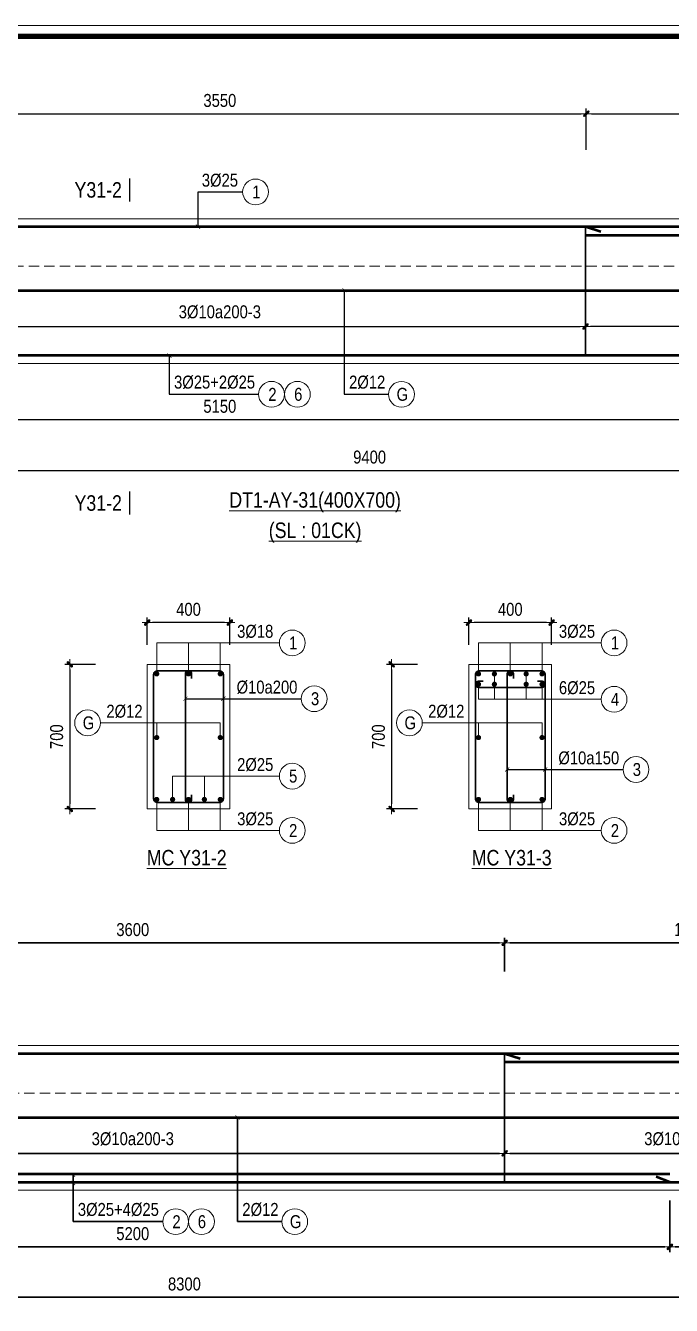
# Model space of a CAD drawing. Header units: millimetres. Extents: x 397144 to 8960116, y 345581 to 674207.
# Drawn here: x 5154693 to 5157820, y 657317 to 663512 of the extents above; entities that cross this region are included whole.
import ezdxf
from ezdxf.enums import TextEntityAlignment as Align
from ezdxf.xclip import XClip

# ---------------------------------------------------------------- set-up
doc = ezdxf.new("R2010")
doc.units = ezdxf.units.MM
doc.header["$XCLIPFRAME"] = 0
doc.header["$PDSIZE"] = -10
doc.linetypes.add('HIDDEN', pattern=[0.375, 0.25, -0.125])
doc.layers.get('0').update_dxf_attribs({"linetype": 'CONTINUOUS'})
doc.layers.get('Defpoints').update_dxf_attribs({"color": 12, "linetype": 'CONTINUOUS'})
for name, color, linetype, lineweight in [('CDAI', 8, 'CONTINUOUS', 30), ('CTHEP', 2, 'CONTINUOUS', 50), ('DBAO', 3, 'CONTINUOUS', 20), ('DGIONG', 4, 'CONTINUOUS', 13), ('KTH', 150, 'CONTINUOUS', 5), ('Net khuat', 8, 'HIDDEN', 13), ('STICK', 1, 'CONTINUOUS', 9), ('TEXT', 7, 'CONTINUOUS', 15)]:
    doc.layers.add(name, color=color, linetype=linetype, lineweight=lineweight)
doc.styles.add('Star-HelCon', font='VHELVCN_0.TTF')
doc.styles.add('TTP-HelCon', font='VHELVCN_0.TTF')
doc.styles.add('VNI-HELVE-CONDENSE', font='VHELVCN_0.TTF')
doc.dimstyles.new('kc-25', dxfattribs={"dimtxt": 62.5, "dimasz": 20, "dimexe": 20, "dimexo": 50, "dimgap": 25, "dimtad": 3, "dimdec": 0, "dimzin": 0, "dimdsep": 46, "dimtxsty": 'VNI-HELVE-CONDENSE', "dimblk": 'DIM', "dimcen": 2.5, "dimclrd": 256, "dimclre": 154, "dimclrt": 7, "dimaunit": 1, "dimadec": 0, "dimazin": 0, "dimtfac": 1, "dimtdec": 0, "dimtix": 1, "dimtmove": 0, "dimatfit": 3, "dimldrblk": 'DOT', "dimfxl": 1, "dimtolj": 1, "dimtzin": 0, "dimarcsym": 0})
doc.dimstyles.new('TTP-25', dxfattribs={"dimscale": 25, "dimtxt": 2.5, "dimasz": 1, "dimexe": 1, "dimexo": 1, "dimgap": 0.09, "dimtad": 0, "dimdec": 4, "dimrnd": 5, "dimzin": 9, "dimdsep": 46, "dimtxsty": 'TTP-HelCon', "dimblk": 'Stick1', "dimcen": 0.09, "dimdle": 1.5, "dimclrd": 256, "dimclre": 256, "dimclrt": 7, "dimadec": 0, "dimazin": 0, "dimtfac": 1, "dimtdec": 4, "dimtmove": 0, "dimatfit": 3, "dimldrblk": '_ArchTick1', "dimfxl": 1, "dimtvp": 1, "dimtolj": 1, "dimtzin": 0, "dimarcsym": 0})

# ---------------------------------------------------------------- blocks, each defined once
blk = doc.blocks.new('Stick1')
at = {"layer": 'STICK'}
h = blk.add_hatch(color=256, dxfattribs=at)
edge = h.paths.add_edge_path()
edge.add_line((0.3, 0.5), (-0.5, -0.3))
edge.add_arc((-0.4, -0.4), 0.141, 135, 315)
edge.add_line((-0.3, -0.5), (0.5, 0.3))
edge.add_arc((0.4, 0.4), 0.141, 315, 495)
blk.add_line((1, 0), (-1, 0), dxfattribs=at)
blk.add_lwpolyline([(0.3, 0.5), (-0.5, -0.3, 1), (-0.3, -0.5), (0.5, 0.3, 1), (0.3, 0.5, 1)], format="xyb", dxfattribs=at)
blk = doc.blocks.new('*D910')
at = {"layer": 'Defpoints', "color": 0, "transparency": 16777216}
for p in [(5157403.6, 662195.9), (5159358.6, 662113.4), (5157403.6, 662055.9)]:
    blk.add_point(p, dxfattribs=at)
at = {"layer": 'KTH', "lineweight": -2, "transparency": 16777216}
for p, q in [((5157403.6, 662170.9), (5157403.6, 662030.9)), ((5159333.6, 662055.9), (5157428.6, 662055.9)), ((5159358.6, 662088.4), (5159358.6, 662030.9))]:
    blk.add_line(p, q, dxfattribs=at)
at = {"layer": 'KTH', "lineweight": -2, "transparency": 16777216, "xscale": 25, "yscale": 25, "zscale": 25, "rotation": 180}
blk.add_blockref('Stick1', (5157403.6, 662055.9), dxfattribs=at)
at = {"layer": 'KTH', "lineweight": -2, "transparency": 16777216, "xscale": 25, "yscale": 25, "zscale": 25}
blk.add_blockref('Stick1', (5159358.6, 662055.9), dxfattribs=at)
at = {"layer": 'KTH', "color": 7, "transparency": 16777216, "insert": (5158381.1, 662125.8), "char_height": 62.5, "attachment_point": 5, "style": 'TTP-HelCon'}
blk.add_mtext('\\A1;3Þ10a150-3', dxfattribs=at)
blk = doc.blocks.new('_ArchTick1')
at = {"color": 0, "const_width": 3.81}
blk.add_lwpolyline([(-12.7, -12.7), (12.7, 12.7)], dxfattribs=at)
blk = doc.blocks.new('*D913')
at = {"layer": 'Defpoints', "color": 0, "transparency": 16777216}
for p in [(5159408.6, 663085.7), (5157407.6, 662896.7), (5159408.6, 662896.7)]:
    blk.add_point(p, dxfattribs=at)
at = {"layer": 'KTH', "lineweight": -2, "transparency": 16777216}
for p, q in [((5157407.6, 662921.7), (5157407.6, 663110.7)), ((5159408.6, 662921.7), (5159408.6, 663110.7)), ((5157432.6, 663085.7), (5159383.6, 663085.7))]:
    blk.add_line(p, q, dxfattribs=at)
at = {"layer": 'KTH', "lineweight": -2, "transparency": 16777216, "xscale": 25, "yscale": 25, "zscale": 25, "rotation": 180}
blk.add_blockref('Stick1', (5157407.6, 663085.7), dxfattribs=at)
at = {"layer": 'KTH', "lineweight": -2, "transparency": 16777216, "xscale": 25, "yscale": 25, "zscale": 25}
blk.add_blockref('Stick1', (5159408.6, 663085.7), dxfattribs=at)
at = {"layer": 'KTH', "color": 7, "transparency": 16777216, "insert": (5158408.1, 663149.6), "char_height": 62.5, "attachment_point": 5, "style": 'TTP-HelCon'}
blk.add_mtext('\\A1;2000', dxfattribs=at)
blk = doc.blocks.new('*D915')
at = {"layer": 'Defpoints', "color": 0, "transparency": 16777216}
for p in [(5153863.6, 662195.9), (5157403.6, 662195.9), (5157403.6, 662055.8)]:
    blk.add_point(p, dxfattribs=at)
at = {"layer": 'KTH', "lineweight": -2, "transparency": 16777216}
for p, q in [((5153863.6, 662170.9), (5153863.6, 662030.8)), ((5157403.6, 662170.9), (5157403.6, 662030.8)), ((5153888.6, 662055.8), (5157378.6, 662055.8))]:
    blk.add_line(p, q, dxfattribs=at)
at = {"layer": 'KTH', "lineweight": -2, "transparency": 16777216, "xscale": 25, "yscale": 25, "zscale": 25, "rotation": 180}
blk.add_blockref('Stick1', (5153863.6, 662055.8), dxfattribs=at)
at = {"layer": 'KTH', "lineweight": -2, "transparency": 16777216, "xscale": 25, "yscale": 25, "zscale": 25}
blk.add_blockref('Stick1', (5157403.6, 662055.8), dxfattribs=at)
at = {"layer": 'KTH', "color": 7, "transparency": 16777216, "insert": (5155633.6, 662125.8), "char_height": 62.5, "attachment_point": 5, "style": 'TTP-HelCon'}
blk.add_mtext('\\A1;3Þ10a200-3', dxfattribs=at)
blk = doc.blocks.new('*D916')
at = {"layer": 'Defpoints', "color": 0, "transparency": 16777216}
for p in [(5157407.6, 663085.8), (5153859.6, 662896.8), (5157407.6, 662885.8)]:
    blk.add_point(p, dxfattribs=at)
at = {"layer": 'KTH', "lineweight": -2, "transparency": 16777216}
for p, q in [((5153859.6, 662921.8), (5153859.6, 663110.8)), ((5157407.6, 662910.8), (5157407.6, 663110.8)), ((5153884.6, 663085.8), (5157382.6, 663085.8))]:
    blk.add_line(p, q, dxfattribs=at)
at = {"layer": 'KTH', "lineweight": -2, "transparency": 16777216, "xscale": 25, "yscale": 25, "zscale": 25, "rotation": 180}
blk.add_blockref('Stick1', (5153859.6, 663085.8), dxfattribs=at)
at = {"layer": 'KTH', "lineweight": -2, "transparency": 16777216, "xscale": 25, "yscale": 25, "zscale": 25}
blk.add_blockref('Stick1', (5157407.6, 663085.8), dxfattribs=at)
at = {"layer": 'KTH', "color": 7, "transparency": 16777216, "insert": (5155633.6, 663149.6), "char_height": 62.5, "attachment_point": 5, "style": 'TTP-HelCon'}
blk.add_mtext('\\A1;3550', dxfattribs=at)
blk = doc.blocks.new('DIM')
h = blk.add_hatch(color=1)
h.paths.add_polyline_path([(0.49, 0.29, 1), (0.29, 0.49), (-0.19, 0), (0.19, 0)])
h.paths.add_polyline_path([(0.19, 0), (-0.19, 0), (-0.49, -0.29, 1), (-0.29, -0.49)])
at = {"color": 9}
for p, q in [((-0.19, 0), (-1.5, 0)), ((0.19, 0), (1.5, 0))]:
    blk.add_line(p, q, dxfattribs=at)
at = {"color": 1}
for p, q in [((-0.49, -0.29), (0.29, 0.49)), ((-0.29, -0.49), (0.49, 0.29)), ((-0.19, 0), (0.19, 0))]:
    blk.add_line(p, q, dxfattribs=at)
blk.add_arc((-0.39, -0.39), 0.138, 135, 315, dxfattribs=at)
blk = doc.blocks.new('*D929')
at = {"layer": 'Defpoints', "color": 0, "transparency": 16777216}
for p in [(5161058.6, 661557.4), (5151658.6, 661456.3), (5161058.6, 661359.4)]:
    blk.add_point(p, dxfattribs=at)
at = {"layer": 'KTH', "lineweight": -2, "transparency": 16777216}
for p, q in [((5161058.6, 661532.4), (5161058.6, 661334.4)), ((5151658.6, 661431.3), (5151658.6, 661334.4)), ((5151683.6, 661359.4), (5161033.6, 661359.4))]:
    blk.add_line(p, q, dxfattribs=at)
at = {"layer": 'KTH', "lineweight": -2, "transparency": 16777216, "xscale": 25, "yscale": 25, "zscale": 25, "rotation": 180}
blk.add_blockref('Stick1', (5151658.6, 661359.4), dxfattribs=at)
at = {"layer": 'KTH', "lineweight": -2, "transparency": 16777216, "xscale": 25, "yscale": 25, "zscale": 25}
blk.add_blockref('Stick1', (5161058.6, 661359.4), dxfattribs=at)
at = {"layer": 'KTH', "color": 7, "transparency": 16777216, "insert": (5156358.6, 661423.3), "char_height": 62.5, "attachment_point": 5, "style": 'TTP-HelCon'}
blk.add_mtext('\\A1;9400', dxfattribs=at)
blk = doc.blocks.new('*D920')
at = {"layer": 'Defpoints', "color": 0, "transparency": 16777216}
for p in [(5153058.6, 661665.3), (5158208.6, 661640.3), (5158208.6, 661605.3)]:
    blk.add_point(p, dxfattribs=at)
at = {"layer": 'KTH', "lineweight": -2, "transparency": 16777216}
for p, q in [((5153058.6, 661640.3), (5153058.6, 661580.3)), ((5153083.6, 661605.3), (5158183.6, 661605.3)), ((5158208.6, 661615.3), (5158208.6, 661580.3))]:
    blk.add_line(p, q, dxfattribs=at)
at = {"layer": 'KTH', "lineweight": -2, "transparency": 16777216, "xscale": 25, "yscale": 25, "zscale": 25, "rotation": 180}
blk.add_blockref('Stick1', (5153058.6, 661605.3), dxfattribs=at)
at = {"layer": 'KTH', "lineweight": -2, "transparency": 16777216, "xscale": 25, "yscale": 25, "zscale": 25}
blk.add_blockref('Stick1', (5158208.6, 661605.3), dxfattribs=at)
at = {"layer": 'KTH', "color": 7, "transparency": 16777216, "insert": (5155633.6, 661669.2), "char_height": 62.5, "attachment_point": 5, "style": 'TTP-HelCon'}
blk.add_mtext('\\A1;5150', dxfattribs=at)
blk = doc.blocks.new('MC')
at = {"layer": 'CTHEP', "const_width": 10}
blk.add_lwpolyline([(0, 150), (0, 0)], dxfattribs=at)
at = {"layer": 'TEXT', "style": 'TTP-HelCon'}
blk.add_attdef('A', text='', height=100, dxfattribs=at).set_placement((-50, 25.5), align=Align.RIGHT)
blk = doc.blocks.new('*D923')
at = {"layer": 'Defpoints', "color": 0, "ltscale": 500, "transparency": 16777216}
for p in [(5155281.9, 660622.6), (5155281.9, 660489.4), (5155681.9, 660489.4)]:
    blk.add_point(p, dxfattribs=at)
at = {"layer": 'KTH', "lineweight": -2, "ltscale": 500, "transparency": 16777216}
for p, q in [((5155281.9, 660514.4), (5155281.9, 660647.6)), ((5155681.9, 660514.4), (5155681.9, 660647.6)), ((5155656.9, 660622.6), (5155306.9, 660622.6))]:
    blk.add_line(p, q, dxfattribs=at)
at = {"layer": 'KTH', "lineweight": -2, "ltscale": 500, "transparency": 16777216, "xscale": 25, "yscale": 25, "zscale": 25, "rotation": 180}
blk.add_blockref('Stick1', (5155281.9, 660622.6), dxfattribs=at)
at = {"layer": 'KTH', "lineweight": -2, "ltscale": 500, "transparency": 16777216, "xscale": 25, "yscale": 25, "zscale": 25}
blk.add_blockref('Stick1', (5155681.9, 660622.6), dxfattribs=at)
at = {"layer": 'KTH', "color": 7, "ltscale": 500, "transparency": 16777216, "insert": (5155481.9, 660686.4), "char_height": 62.5, "attachment_point": 5, "style": 'TTP-HelCon'}
blk.add_mtext('\\A1;400', dxfattribs=at)
blk = doc.blocks.new('*D924')
at = {"layer": 'Defpoints', "color": 0, "ltscale": 500, "transparency": 16777216}
for p in [(5155057.5, 660420.4), (5154907.6, 659720.4), (5155057.5, 659720.4)]:
    blk.add_point(p, dxfattribs=at)
at = {"layer": 'KTH', "lineweight": -2, "ltscale": 500, "transparency": 16777216}
for p, q in [((5155032.5, 660420.4), (5154882.6, 660420.4)), ((5154907.6, 660395.4), (5154907.6, 659745.4)), ((5155032.5, 659720.4), (5154882.6, 659720.4))]:
    blk.add_line(p, q, dxfattribs=at)
at = {"layer": 'KTH', "lineweight": -2, "ltscale": 500, "transparency": 16777216, "xscale": 25, "yscale": 25, "zscale": 25}
for p, rotation in [((5154907.6, 660420.4), 90), ((5154907.6, 659720.4), 270)]:
    blk.add_blockref('Stick1', p, dxfattribs=dict(at, rotation=rotation))
at = {"layer": 'KTH', "color": 7, "ltscale": 500, "transparency": 16777216, "insert": (5154843.8, 660070.4), "char_height": 62.5, "attachment_point": 5, "rotation": 90, "style": 'TTP-HelCon'}
blk.add_mtext('\\A1;700', dxfattribs=at)
blk = doc.blocks.new('*D927')
at = {"layer": 'Defpoints', "color": 0, "ltscale": 500, "transparency": 16777216}
for p in [(5156839.6, 660622.6), (5156839.6, 660489.4), (5157239.6, 660489.4)]:
    blk.add_point(p, dxfattribs=at)
at = {"layer": 'KTH', "lineweight": -2, "ltscale": 500, "transparency": 16777216}
for p, q in [((5156839.6, 660514.4), (5156839.6, 660647.6)), ((5157239.6, 660514.4), (5157239.6, 660647.6)), ((5157214.6, 660622.6), (5156864.6, 660622.6))]:
    blk.add_line(p, q, dxfattribs=at)
at = {"layer": 'KTH', "lineweight": -2, "ltscale": 500, "transparency": 16777216, "xscale": 25, "yscale": 25, "zscale": 25, "rotation": 180}
blk.add_blockref('Stick1', (5156839.6, 660622.6), dxfattribs=at)
at = {"layer": 'KTH', "lineweight": -2, "ltscale": 500, "transparency": 16777216, "xscale": 25, "yscale": 25, "zscale": 25}
blk.add_blockref('Stick1', (5157239.6, 660622.6), dxfattribs=at)
at = {"layer": 'KTH', "color": 7, "ltscale": 500, "transparency": 16777216, "insert": (5157039.6, 660686.4), "char_height": 62.5, "attachment_point": 5, "style": 'TTP-HelCon'}
blk.add_mtext('\\A1;400', dxfattribs=at)
blk = doc.blocks.new('*D928')
at = {"layer": 'Defpoints', "color": 0, "ltscale": 500, "transparency": 16777216}
for p in [(5156615.1, 660420.4), (5156465.3, 659720.4), (5156615.1, 659720.4)]:
    blk.add_point(p, dxfattribs=at)
at = {"layer": 'KTH', "lineweight": -2, "ltscale": 500, "transparency": 16777216}
for p, q in [((5156590.1, 660420.4), (5156440.3, 660420.4)), ((5156465.3, 660395.4), (5156465.3, 659745.4)), ((5156590.1, 659720.4), (5156440.3, 659720.4))]:
    blk.add_line(p, q, dxfattribs=at)
at = {"layer": 'KTH', "lineweight": -2, "ltscale": 500, "transparency": 16777216, "xscale": 25, "yscale": 25, "zscale": 25}
for p, rotation in [((5156465.3, 660420.4), 90), ((5156465.3, 659720.4), 270)]:
    blk.add_blockref('Stick1', p, dxfattribs=dict(at, rotation=rotation))
at = {"layer": 'KTH', "color": 7, "ltscale": 500, "transparency": 16777216, "insert": (5156401.5, 660070.4), "char_height": 62.5, "attachment_point": 5, "rotation": 90, "style": 'TTP-HelCon'}
blk.add_mtext('\\A1;700', dxfattribs=at)
blk = doc.blocks.new('AY-27')
at = {"layer": 'CTHEP'}
blk.add_line((5149346.05357, 599212.55338), (5187748.96372, 599212.50526), dxfattribs=at)
for points in [[(5187932.32851, 598893.30575), (5187932.32851, 599521.49296), (5149192.32851, 599521.5577), (5149192.32851, 598895.29521)], [(5149250.56747, 599275.95862), (5149250.56747, 598899.56854), (5149250.56747, 598899.56854), (5149761.19634, 598899.54548), (5157612.32851, 598899.5172), (5158186.37402, 598899.51531), (5187870.49566, 598899.49317), (5187870.49566, 599422.36868)]]:
    blk.add_lwpolyline(points, dxfattribs=at)
at = {"layer": 'DBAO'}
blk.add_lwpolyline([(5187962.32851, 598540.45098), (5187962.32851, 599560.44727), (5157760.23476, 599560.49211)], dxfattribs=at)
at = {"layer": 'Net khuat', "ltscale": 200}
blk.add_lwpolyline([(5149162.32851, 599330.5685), (5187962.32851, 599330.5685)], dxfattribs=at)
blk = doc.blocks.new('*D8375')
at = {"layer": 'Defpoints', "color": 0, "transparency": 16777216}
for p in [(5171790.4, 589494.9), (5180090.4, 589449.5), (5171790.4, 589296.9)]:
    blk.add_point(p, dxfattribs=at)
at = {"layer": 'KTH', "lineweight": -2, "transparency": 16777216}
for p, q in [((5171790.4, 589469.9), (5171790.4, 589271.9)), ((5180090.4, 589424.5), (5180090.4, 589271.9)), ((5180065.4, 589296.9), (5171815.4, 589296.9))]:
    blk.add_line(p, q, dxfattribs=at)
at = {"layer": 'KTH', "lineweight": -2, "transparency": 16777216, "xscale": 25, "yscale": 25, "zscale": 25, "rotation": 180}
blk.add_blockref('Stick1', (5171790.4, 589296.9), dxfattribs=at)
at = {"layer": 'KTH', "lineweight": -2, "transparency": 16777216, "xscale": 25, "yscale": 25, "zscale": 25}
blk.add_blockref('Stick1', (5180090.4, 589296.9), dxfattribs=at)
at = {"layer": 'KTH', "color": 7, "transparency": 16777216, "insert": (5175940.4, 589360.7), "char_height": 62.5, "attachment_point": 5, "style": 'TTP-HelCon'}
blk.add_mtext('\\A1;8300', dxfattribs=at)
blk = doc.blocks.new('*D8388')
at = {"layer": 'Defpoints', "color": 0, "transparency": 16777216}
for p in [(5177490.4, 590133.3), (5179240.4, 590050.8), (5177490.4, 589993.3)]:
    blk.add_point(p, dxfattribs=at)
at = {"layer": 'KTH', "lineweight": -2, "transparency": 16777216}
for p, q in [((5177490.4, 590108.3), (5177490.4, 589968.3)), ((5179240.4, 590025.8), (5179240.4, 589968.3)), ((5179215.4, 589993.3), (5177515.4, 589993.3))]:
    blk.add_line(p, q, dxfattribs=at)
at = {"layer": 'KTH', "lineweight": -2, "transparency": 16777216, "xscale": 25, "yscale": 25, "zscale": 25, "rotation": 180}
blk.add_blockref('Stick1', (5177490.4, 589993.3), dxfattribs=at)
at = {"layer": 'KTH', "lineweight": -2, "transparency": 16777216, "xscale": 25, "yscale": 25, "zscale": 25}
blk.add_blockref('Stick1', (5179240.4, 589993.3), dxfattribs=at)
at = {"layer": 'KTH', "color": 7, "transparency": 16777216, "insert": (5178365.4, 590063.2), "char_height": 62.5, "attachment_point": 5, "style": 'TTP-HelCon'}
blk.add_mtext('\\A1;3Þ10a150-3', dxfattribs=at)
blk = doc.blocks.new('*D8393')
at = {"layer": 'Defpoints', "color": 0, "transparency": 16777216}
for p in [(5178290.4, 589789.5), (5179290.4, 589769.1), (5178290.4, 589540.6)]:
    blk.add_point(p, dxfattribs=at)
at = {"layer": 'KTH', "lineweight": -2, "transparency": 16777216}
for p, q in [((5178290.4, 589764.5), (5178290.4, 589515.6)), ((5179290.4, 589744.1), (5179290.4, 589515.6)), ((5179265.4, 589540.6), (5178315.4, 589540.6))]:
    blk.add_line(p, q, dxfattribs=at)
at = {"layer": 'KTH', "lineweight": -2, "transparency": 16777216, "xscale": 25, "yscale": 25, "zscale": 25, "rotation": 180}
blk.add_blockref('Stick1', (5178290.4, 589540.6), dxfattribs=at)
at = {"layer": 'KTH', "lineweight": -2, "transparency": 16777216, "xscale": 25, "yscale": 25, "zscale": 25}
blk.add_blockref('Stick1', (5179290.4, 589540.6), dxfattribs=at)
at = {"layer": 'KTH', "color": 7, "transparency": 16777216, "insert": (5178790.4, 589604.4), "char_height": 62.5, "attachment_point": 5, "style": 'TTP-HelCon'}
blk.add_mtext('\\A1;1000', dxfattribs=at)
blk = doc.blocks.new('*D8394')
at = {"layer": 'Defpoints', "color": 0, "transparency": 16777216}
for p in [(5177490.4, 591012.3), (5177490.4, 590848.3), (5179290.4, 590859.2)]:
    blk.add_point(p, dxfattribs=at)
at = {"layer": 'KTH', "lineweight": -2, "transparency": 16777216}
for p, q in [((5177490.4, 590873.3), (5177490.4, 591037.3)), ((5179265.4, 591012.3), (5177515.4, 591012.3)), ((5179290.4, 590884.2), (5179290.4, 591037.3))]:
    blk.add_line(p, q, dxfattribs=at)
at = {"layer": 'KTH', "lineweight": -2, "transparency": 16777216, "xscale": 25, "yscale": 25, "zscale": 25, "rotation": 180}
blk.add_blockref('Stick1', (5177490.4, 591012.3), dxfattribs=at)
at = {"layer": 'KTH', "lineweight": -2, "transparency": 16777216, "xscale": 25, "yscale": 25, "zscale": 25}
blk.add_blockref('Stick1', (5179290.4, 591012.3), dxfattribs=at)
at = {"layer": 'KTH', "color": 7, "transparency": 16777216, "insert": (5178390.4, 591076.1), "char_height": 62.5, "attachment_point": 5, "style": 'TTP-HelCon'}
blk.add_mtext('\\A1;1800', dxfattribs=at)
blk = doc.blocks.new('*D8395')
at = {"layer": 'Defpoints', "color": 0, "transparency": 16777216}
for p in [(5177490.4, 591012.3), (5173890.4, 590823.3), (5177490.4, 590848.3)]:
    blk.add_point(p, dxfattribs=at)
at = {"layer": 'KTH', "lineweight": -2, "transparency": 16777216}
for p, q in [((5173890.4, 590848.3), (5173890.4, 591037.3)), ((5173915.4, 591012.3), (5177465.4, 591012.3)), ((5177490.4, 590873.3), (5177490.4, 591037.3))]:
    blk.add_line(p, q, dxfattribs=at)
at = {"layer": 'KTH', "lineweight": -2, "transparency": 16777216, "xscale": 25, "yscale": 25, "zscale": 25, "rotation": 180}
blk.add_blockref('Stick1', (5173890.4, 591012.3), dxfattribs=at)
at = {"layer": 'KTH', "lineweight": -2, "transparency": 16777216, "xscale": 25, "yscale": 25, "zscale": 25}
blk.add_blockref('Stick1', (5177490.4, 591012.3), dxfattribs=at)
at = {"layer": 'KTH', "color": 7, "transparency": 16777216, "insert": (5175690.4, 591076.1), "char_height": 62.5, "attachment_point": 5, "style": 'TTP-HelCon'}
blk.add_mtext('\\A1;3600', dxfattribs=at)
blk = doc.blocks.new('*D8396')
at = {"layer": 'Defpoints', "color": 0, "transparency": 16777216}
for p in [(5173890.4, 590133.3), (5177490.4, 590133.2), (5177490.4, 589993.2)]:
    blk.add_point(p, dxfattribs=at)
at = {"layer": 'KTH', "lineweight": -2, "transparency": 16777216}
for p, q in [((5173890.4, 590108.3), (5173890.4, 589968.2)), ((5177490.4, 590108.2), (5177490.4, 589968.2)), ((5173915.4, 589993.2), (5177465.4, 589993.2))]:
    blk.add_line(p, q, dxfattribs=at)
at = {"layer": 'KTH', "lineweight": -2, "transparency": 16777216, "xscale": 25, "yscale": 25, "zscale": 25, "rotation": 180}
blk.add_blockref('Stick1', (5173890.4, 589993.2), dxfattribs=at)
at = {"layer": 'KTH', "lineweight": -2, "transparency": 16777216, "xscale": 25, "yscale": 25, "zscale": 25}
blk.add_blockref('Stick1', (5177490.4, 589993.2), dxfattribs=at)
at = {"layer": 'KTH', "color": 7, "transparency": 16777216, "insert": (5175690.4, 590063.1), "char_height": 62.5, "attachment_point": 5, "style": 'TTP-HelCon'}
blk.add_mtext('\\A1;3Þ10a200-3', dxfattribs=at)
blk = doc.blocks.new('*D8401')
at = {"layer": 'Defpoints', "color": 0, "transparency": 16777216}
for p in [(5173090.4, 589789.5), (5178290.4, 589789.5), (5178290.4, 589540.6)]:
    blk.add_point(p, dxfattribs=at)
at = {"layer": 'KTH', "lineweight": -2, "transparency": 16777216}
for p, q in [((5173090.4, 589764.5), (5173090.4, 589515.6)), ((5178290.4, 589764.5), (5178290.4, 589515.6)), ((5173115.4, 589540.6), (5178265.4, 589540.6))]:
    blk.add_line(p, q, dxfattribs=at)
at = {"layer": 'KTH', "lineweight": -2, "transparency": 16777216, "xscale": 25, "yscale": 25, "zscale": 25, "rotation": 180}
blk.add_blockref('Stick1', (5173090.4, 589540.6), dxfattribs=at)
at = {"layer": 'KTH', "lineweight": -2, "transparency": 16777216, "xscale": 25, "yscale": 25, "zscale": 25}
blk.add_blockref('Stick1', (5178290.4, 589540.6), dxfattribs=at)
at = {"layer": 'KTH', "color": 7, "transparency": 16777216, "insert": (5175690.4, 589604.4), "char_height": 62.5, "attachment_point": 5, "style": 'TTP-HelCon'}
blk.add_mtext('\\A1;5200', dxfattribs=at)
blk = doc.blocks.new('CHG_XX_Khung ten')
blk.add_lwpolyline([(15, 579), (826, 579), (826, 15), (15, 15)], close=True)
at = {"color": 4, "linetype": 'Continuous', "const_width": 1}
blk.add_lwpolyline([(17, 577), (824, 577), (824, 17), (17, 17)], close=True, dxfattribs=at)
blk = doc.blocks.new('AY-33')
at = {"layer": 'CDAI', "ltscale": 52.5}
blk.add_line((5177490.36551, 590479.86265), (5177490.36551, 589849.86265), dxfattribs=at)
at = {"layer": 'CTHEP'}
for p, q in [((5177565.36551, 590450.86265), (5177490.36551, 590475.86265)), ((5177490.40499, 590435.84949), (5181890.36291, 590435.83785)), ((5171674.09057, 590166.85075), (5196483.5754, 590166.83185)), ((5173090.37182, 589893.8644), (5178290.36551, 589893.86201)), ((5178290.36551, 589853.86201), (5178223.44916, 589879.16153))]:
    blk.add_line(p, q, dxfattribs=at)
for points in [[(5196810.36291, 589847.60311), (5196810.36291, 590475.79032), (5171520.36551, 590475.86587)], [(5171578.60447, 590230.25598), (5171578.60447, 589853.86591), (5196259.37159, 589853.84476), (5196748.53006, 589853.79053), (5196748.53006, 589853.79053)]]:
    blk.add_lwpolyline(points, dxfattribs=at)
at = {"layer": 'DBAO'}
for points in [[(5187890.36291, 589814.84602), (5196840.36149, 589814.83525), (5196840.36291, 590514.70496), (5171490.36551, 590514.87736), (5171490.36551, 589814.86587), (5171490.36551, 589814.86587), (5171490.36551, 589494.86587)], [(5172090.36551, 589494.86587), (5172090.36551, 589814.86587), (5179290.36551, 589814.85721)]]:
    blk.add_lwpolyline(points, dxfattribs=at)
at = {"layer": 'DGIONG'}
for centre in [(5175897.98397, 589662.71974), (5176022.98397, 589662.71974), (5176474.48081, 589662.77698)]:
    blk.add_circle(centre, 62.5, dxfattribs=at)
at = {"layer": 'Net khuat', "ltscale": 200}
blk.add_lwpolyline([(5171490.36551, 589814.86587), (5171490.36551, 589814.86587), (5172090.36551, 589814.86587), (5172090.36551, 590284.86587), (5196840.36244, 590284.86587)], dxfattribs=at)
at = {"layer": 'TEXT', "style": 'TTP-HelCon'}
for s, p in [('3Þ25+4Þ25', (5175424.54274, 589690.6168)), ('2Þ12', (5176220.67294, 589690.67403, 0))]:
    blk.add_text(s, height=62.5, dxfattribs=at).set_placement(p)
at = {"layer": 'TEXT', "style": 'Star-HelCon'}
for s, p in [('2', (5175902.15064, 589662.71974)), ('6', (5176025.09786, 589662.71974)), ('G', (5176478.64747, 589662.77698))]:
    blk.add_text(s, height=62.5, dxfattribs=at).set_placement(p, align=Align.MIDDLE)
at = {"layer": 'KTH'}
for base, p1, p2, picture, middle in [((5177490.36551, 591012.26021), (5173890.36551, 590823.26021), (5177490.36551, 590848.25699), '*D8395', (5175690.36551, 591076.09354)), ((5178290.36551, 589540.60081), (5173090.36551, 589789.45943), (5178290.36551, 589789.45943), '*D8401', (5175690.36551, 589604.43415)), ((5171790.36551, 589296.88478), (5180090.36551, 589449.53386), (5171790.36551, 589494.86587), '*D8375', (5175940.36551, 589360.71811))]:
    dim = blk.add_linear_dim(base=base, p1=p1, p2=p2, dimstyle='TTP-25', override={"dimtmove": 1}, dxfattribs=at)
    dim.commit()
    dim.dimension.update_dxf_attribs({"geometry": picture, "text_midpoint": middle})
for base, p1, p2, picture, middle in [((5177490.36551, 591012.25699), (5179290.36551, 590859.16026), (5177490.36551, 590848.25699), '*D8394', (5178390.36551, 591076.09032)), ((5178290.36551, 589540.60081), (5179290.36551, 589769.12152), (5178290.36551, 589789.45943), '*D8393', (5178790.36551, 589604.43415))]:
    dim = blk.add_linear_dim(base=base, p1=p1, p2=p2, angle=180, dimstyle='TTP-25', override={"dimtmove": 1}, dxfattribs=at)
    dim.commit()
    dim.dimension.update_dxf_attribs({"geometry": picture, "text_midpoint": middle})
dim = blk.add_linear_dim(base=(5177490.36551, 589993.2111), p1=(5173890.36551, 590133.29964), p2=(5177490.36551, 590133.23134), text='3Þ10a200-3', dimstyle='TTP-25', override={"dimtmove": 1}, dxfattribs=at)
dim.commit()
dim.dimension.update_dxf_attribs({"geometry": '*D8396', "text_midpoint": (5175690.36551, 590063.12777)})
dim = blk.add_linear_dim(base=(5177490.36551, 589993.28646), p1=(5179240.36551, 590050.75981), p2=(5177490.36551, 590133.29964), angle=180, text='3Þ10a150-3', dimstyle='TTP-25', override={"dimtmove": 1}, dxfattribs=at)
dim.commit()
dim.dimension.update_dxf_attribs({"geometry": '*D8388', "text_midpoint": (5178365.36551, 590063.20313)})
at = {"layer": 'DGIONG'}
for points in [[(5176197.66276, 590166.82155), (5176197.66091, 589662.77698), (5176411.98081, 589662.77698)], [(5175401.53097, 589889.79335), (5175401.53071, 589662.71974), (5175835.48397, 589662.71974)], [(5175401.53097, 589849.764), (5175401.53071, 589662.71974), (5175835.48397, 589662.71974)]]:
    blk.add_leader(points, dimstyle='kc-25', override={"dimtad": 0, "dimldrblk": 'ArchTick', "dimfxl": 100, "dimarcsym": 1}, dxfattribs=at)

msp = doc.modelspace()

# ---------------------------------------------------------------- linework, layer by layer
at = {"layer": 'CDAI', "ltscale": 52.5}
msp.add_line((5157403.56564, 662542.41612), (5157403.56564, 661916.44512), dxfattribs=at)
at = {"layer": 'CDAI', "ltscale": 0.8}
msp.add_lwpolyline([(5150318.75628, 663460.45642), (5167688.36171, 663460.45642), (5167688.36171, 648942.57726), (5150318.75628, 648942.57726)], close=True, dxfattribs=at)
at = {"layer": 'CDAI'}
for points in [[(5155331.89755, 660389.11372), (5155631.89755, 660389.11372, -0.4142135624), (5155650.64755, 660370.36372), (5155650.64755, 659770.36372, -0.4142135624), (5155631.89755, 659751.61372), (5155331.89755, 659751.61372, -0.4142135624), (5155313.14755, 659770.36372), (5155313.14755, 660370.36372, -0.4142135624)], [(5156889.57064, 660389.11372), (5157189.57064, 660389.11372, -0.4142135624), (5157208.32064, 660370.36372), (5157208.32064, 659770.36372, -0.4142135624), (5157189.57064, 659751.61372), (5156889.57064, 659751.61372, -0.4142135624), (5156870.82064, 659770.36372), (5156870.82064, 660370.36372, -0.4142135624)]]:
    msp.add_lwpolyline(points, format="xyb", close=True, dxfattribs=at)
for points in [[(5155496.89755, 660352.19373), (5155496.89755, 660374.11372, 0.4142135624), (5155481.89755, 660389.11372), (5155481.89755, 660389.11372, 0.4142135624), (5155466.89755, 660374.11372), (5155466.89755, 659766.61372, 0.4142135624), (5155481.89755, 659751.61372), (5155481.89755, 659751.61372, 0.4142135624), (5155496.89755, 659766.61372), (5155496.89755, 659788.53371)], [(5157054.57064, 660352.19373), (5157054.57064, 660374.11372, 0.4142135624), (5157039.57064, 660389.11372), (5157039.57064, 660389.11372, 0.4142135624), (5157024.57064, 660374.11372), (5157024.57064, 659766.61372, 0.4142135624), (5157039.57064, 659751.61372), (5157039.57064, 659751.61372, 0.4142135624), (5157054.57064, 659766.61372), (5157054.57064, 659788.53371)], [(5156907.74063, 660339.11372), (5156885.82064, 660339.11372, 0.4142135624), (5156870.82064, 660324.11372), (5156870.82064, 660324.11372, 0.4142135624), (5156885.82064, 660309.11372), (5157193.32064, 660309.11372, 0.4142135624), (5157208.32064, 660324.11372), (5157208.32064, 660324.11372, 0.4142135624), (5157193.32064, 660339.11372), (5157171.40064, 660339.11372)]]:
    msp.add_lwpolyline(points, format="xyb", dxfattribs=at)
at = {"layer": 'CTHEP'}
for p, q in [((5157478.56564, 662513.41612), (5157403.56564, 662538.41612)), ((5157407.60512, 662498.4751), (5162007.56703, 662498.4751)), ((5151346.80459, 662229.44596), (5165895.20085, 662229.42823))]:
    msp.add_line(p, q, dxfattribs=at)
for points in [[(5166078.56563, 661910.22872), (5166078.56563, 662538.41593), (5151288.56564, 662538.48067), (5151288.56564, 661912.21818)], [(5151346.80459, 661916.49152), (5166016.73278, 661916.41614), (5166016.73278, 662439.29166)]]:
    msp.add_lwpolyline(points, dxfattribs=at)
at = {"layer": 'CTHEP', "const_width": 12.5}
for points in [[(5155321.89755, 660374.11372, 1), (5155334.39755, 660374.11372, 1)], [(5155475.64755, 660374.11372, 1), (5155488.14755, 660374.11372, 1)], [(5155629.39755, 660374.11372, 1), (5155641.89755, 660374.11372, 1)], [(5156879.57064, 660374.11372, 1), (5156892.07064, 660374.11372, 1)], [(5156956.44564, 660374.11372, 1), (5156968.94564, 660374.11372, 1)], [(5157033.32064, 660374.11372, 1), (5157045.82064, 660374.11372, 1)], [(5157110.19564, 660374.11372, 1), (5157122.69564, 660374.11372, 1)], [(5157187.07064, 660374.11372, 1), (5157199.57064, 660374.11372, 1)], [(5156879.57064, 660324.11372, 1), (5156892.07064, 660324.11372, 1)], [(5156956.44564, 660324.11372, 1), (5156968.94564, 660324.11372, 1)], [(5157110.19564, 660324.11372, 1), (5157122.69564, 660324.11372, 1)], [(5157187.07064, 660324.11372, 1), (5157199.57064, 660324.11372, 1)], [(5155334.39755, 660065.95678, -1), (5155321.89755, 660065.95678, -1)], [(5155641.89755, 660065.95678, -1), (5155629.39755, 660065.95678, -1)], [(5156892.07064, 660065.95678, -1), (5156879.57064, 660065.95678, -1)], [(5157199.57064, 660065.95678, -1), (5157187.07064, 660065.95678, -1)], [(5155321.89755, 659766.61372, 1), (5155334.39755, 659766.61372, 1)], [(5155398.77255, 659766.61372, 1), (5155411.27255, 659766.61372, 1)], [(5155475.64755, 659766.61372, 1), (5155488.14755, 659766.61372, 1)], [(5155565.02255, 659766.61372, -1), (5155552.52255, 659766.61372, -1)], [(5155629.39755, 659766.61372, 1), (5155641.89755, 659766.61372, 1)], [(5156879.57064, 659766.61372, 1), (5156892.07064, 659766.61372, 1)], [(5157033.32064, 659766.61372, 1), (5157045.82064, 659766.61372, 1)], [(5157187.07064, 659766.61372, 1), (5157199.57064, 659766.61372, 1)]]:
    msp.add_lwpolyline(points, format="xyb", close=True, dxfattribs=at)
at = {"layer": 'DBAO'}
for points in [[(5151258.56564, 661557.48826), (5151258.56564, 662577.39152), (5166108.56564, 662577.37024), (5166108.56564, 661557.37395)], [(5151858.56703, 661877.39125), (5159408.56564, 661877.38168)]]:
    msp.add_lwpolyline(points, dxfattribs=at)
at = {"layer": 'DBAO', "flags": 128}
for points in [[(5155281.89755, 660420.36372), (5155681.89755, 660420.36372)], [(5155681.89755, 660420.36372), (5155681.89755, 659720.36372), (5155281.89755, 659720.36372), (5155281.89755, 660420.36372)], [(5156839.57064, 660420.36372), (5157239.57064, 660420.36372)], [(5157239.57064, 660420.36372), (5157239.57064, 659720.36372), (5156839.57064, 659720.36372), (5156839.57064, 660420.36372)]]:
    msp.add_lwpolyline(points, dxfattribs=at)
at = {"layer": 'DGIONG'}
for p, q in [((5155328.14755, 660374.11372), (5155328.14755, 660524.11372)), ((5155328.14755, 660524.11372), (5155921.89755, 660524.11372)), ((5155481.89755, 660374.11372), (5155481.89755, 660524.11372)), ((5155635.64755, 660374.11372), (5155635.64755, 660524.11372)), ((5156885.82064, 660374.11372), (5156885.82064, 660524.11372)), ((5156885.82064, 660524.11372), (5157479.57064, 660524.11372)), ((5157039.57064, 660374.11372), (5157039.57064, 660524.11372)), ((5157193.32064, 660374.11372), (5157193.32064, 660524.11372)), ((5156885.82064, 660251.19297), (5156885.82064, 660324.11372)), ((5156962.69564, 660374.11372), (5156962.69564, 660251.19297)), ((5157116.44564, 660374.11372), (5157116.44564, 660251.19297)), ((5157193.32064, 660251.19297), (5157193.32064, 660324.11372)), ((5156885.82064, 660251.19297), (5157479.57064, 660251.19297)), ((5155635.64755, 660137.33857), (5155056.10004, 660137.33857)), ((5155328.14755, 660065.95678), (5155328.14755, 660137.33857)), ((5155635.64755, 660065.95678), (5155635.64755, 660137.33857)), ((5157193.32064, 660137.33857), (5156613.77312, 660137.33857)), ((5156885.82064, 660065.95678), (5156885.82064, 660137.33857)), ((5157193.32064, 660065.95678), (5157193.32064, 660137.33857)), ((5155405.02255, 659879.25582), (5155921.89755, 659879.25582)), ((5155405.02255, 659766.61372), (5155405.02255, 659879.25582)), ((5155558.77255, 659766.61372), (5155558.77255, 659879.25582)), ((5155328.14755, 659616.61372), (5155328.14755, 659766.61372)), ((5155481.89755, 659616.61372), (5155481.89755, 659766.61372)), ((5155635.64755, 659616.61372), (5155635.64755, 659766.61372)), ((5156885.82064, 659616.61372), (5156885.82064, 659766.61372)), ((5157039.57064, 659616.61372), (5157039.57064, 659766.61372)), ((5157193.32064, 659616.61372), (5157193.32064, 659766.61372)), ((5155328.14755, 659616.61372), (5155921.89755, 659616.61372)), ((5156885.82064, 659616.61372), (5157479.57064, 659616.61372))]:
    msp.add_line(p, q, dxfattribs=at)
for centre in [(5155806.56686, 662707.00059), (5155883.99347, 661727.54016), (5156008.99347, 661727.54016), (5156512.9893, 661727.49552), (5155984.39755, 660524.11372), (5157542.07064, 660524.11372), (5156090.51758, 660254.02753), (5157542.07064, 660251.19297), (5154993.60004, 660137.33857), (5156551.27312, 660137.33857), (5157648.19066, 659911.46202), (5155984.39755, 659879.25582), (5155984.39755, 659616.61372), (5157542.07064, 659616.61372)]:
    msp.add_circle(centre, 62.5, dxfattribs=at)
at = {"layer": 'Net khuat', "ltscale": 200}
msp.add_lwpolyline([(5151258.56564, 662347.49148), (5166108.56564, 662347.49148)], dxfattribs=at)

# ---------------------------------------------------------------- block references
at = {"xscale": 0.75, "yscale": 0.75, "zscale": 0.75}
for p in [(5155196.91333, 662660.36811), (5155196.91333, 661144.71084)]:
    msp.add_blockref('MC', p, dxfattribs=at).add_auto_attribs({'A': 'Y31-2'})
at = {"layer": 'CDAI'}
ref = msp.add_blockref('AY-27', (-20240.67259, 63151.07588), dxfattribs=at)
XClip(ref).set_block_clipping_path([(5148756.6853485284, 597929.8545848094), (5165972.8299181927, 600221.0932159054)])
ref = msp.add_blockref('AY-33', (-20478.27974, 68060.02924), dxfattribs=at)
XClip(ref).set_block_clipping_path([(5170797.036019085, 588847.9135108036), (5188044.6407116679, 591175.458884406)])

# ---------------------------------------------------------------- texts
at = {"layer": 'TEXT', "style": 'TTP-HelCon'}
for s, p in [('3Þ25', (5155546.44298, 662732.85353, 0)), ('3Þ25+2Þ25', (5155411.91634, 661755.43721, 0)), ('2Þ12', (5156259.18143, 661755.39258, 0)), ('3Þ18', (5155717.35589, 660549.11372)), ('3Þ25', (5157275.02897, 660549.11372)), ('Þ10a200', (5155714.58176, 660279.02753)), ('6Þ25', (5157275.02897, 660276.19297)), ('2Þ12', (5155084.3917, 660162.33857)), ('2Þ12', (5156642.06479, 660162.33857)), ('2Þ25', (5155717.35589, 659904.25582)), ('Þ10a150', (5157272.25485, 659936.46202)), ('3Þ25', (5155717.62123, 659641.61372)), ('3Þ25', (5157275.29431, 659641.61372))]:
    msp.add_text(s, height=62.5, dxfattribs=at).set_placement(p)
at = {"layer": 'TEXT', "style": 'Star-HelCon'}
for s, p in [('1', (5155810.73353, 662707.00059)), ('2', (5155888.16013, 661727.54016)), ('6', (5156013.16013, 661727.54016)), ('G', (5156517.15597, 661727.49552)), ('1', (5155988.56422, 660524.11372)), ('1', (5157546.2373, 660524.11372)), ('3', (5156094.68425, 660254.02753)), ('4', (5157546.2373, 660251.19297)), ('G', (5154997.7667, 660137.33857)), ('G', (5156555.43979, 660137.33857)), ('3', (5157652.35733, 659911.46202)), ('5', (5155988.56422, 659879.25582)), ('2', (5155988.56422, 659616.61372)), ('2', (5157546.2373, 659616.61372))]:
    msp.add_text(s, height=62.5, dxfattribs=at).set_placement(p, align=Align.MIDDLE)
at = {"layer": 'TEXT', "style": 'TTP-HelCon'}
for s, p in [('%%UDT1-AY-31(400X700)', (5156094.84064, 661178.7991)), ('%%U(SL : 01CK)', (5156094.84064, 661031.9045)), ('%%UMC Y31-2', (5155473.1384, 659447.07019)), ('%%UMC Y31-3', (5157046.45229, 659447.07019))]:
    msp.add_text(s, height=75, dxfattribs=at).set_placement(p, align=Align.CENTER)

# ---------------------------------------------------------------- dimensions: what is measured, and where the dimension line sits
at = {"layer": 'KTH'}
for base, p1, p2, picture, middle in [((5157407.56564, 663085.78971), (5153859.56304, 662896.78587), (5157407.56564, 662885.80663), '*D916', (5155633.56434, 663149.62304)), ((5159408.56564, 663085.71757), (5157407.56564, 662896.71374), (5159408.56564, 662896.71374), '*D913', (5158408.06564, 663149.5509)), ((5161058.56564, 661359.4312), (5151658.56564, 661456.28238), (5161058.56564, 661557.41421), '*D929', (5156358.56564, 661423.26453))]:
    dim = msp.add_linear_dim(base=base, p1=p1, p2=p2, angle=180, dimstyle='TTP-25', override={"dimtmove": 1}, dxfattribs=at)
    dim.commit()
    dim.dimension.update_dxf_attribs({"geometry": picture, "text_midpoint": middle})
dim = msp.add_linear_dim(base=(5157403.56564, 662055.83671), p1=(5153863.56304, 662195.92525), p2=(5157403.56564, 662195.85695), text='3Þ10a200-3', dimstyle='TTP-25', override={"dimtmove": 1}, dxfattribs=at)
dim.commit()
dim.dimension.update_dxf_attribs({"geometry": '*D915', "text_midpoint": (5155633.56434, 662125.75338)})
dim = msp.add_linear_dim(base=(5157403.56564, 662055.91207), p1=(5159358.56564, 662113.38542), p2=(5157403.56564, 662195.85695), angle=180, text='3Þ10a150-3', dimstyle='TTP-25', override={"dimtmove": 1}, dxfattribs=at)
dim.commit()
dim.dimension.update_dxf_attribs({"geometry": '*D910', "text_midpoint": (5158381.06564, 662125.82874)})
dim = msp.add_linear_dim(base=(5158208.56564, 661605.31936), p1=(5153058.56703, 661665.27054), p2=(5158208.56564, 661640.27054), dimstyle='TTP-25', override={"dimtmove": 1}, dxfattribs=at)
dim.commit()
dim.dimension.update_dxf_attribs({"geometry": '*D920', "text_midpoint": (5155633.56633, 661669.15269)})
at = {"layer": 'KTH', "ltscale": 500}
for base, p1, p2, picture, middle in [((5155281.89755, 660622.61372), (5155681.89755, 660489.37567), (5155281.89755, 660489.37567), '*D923', (5155481.89755, 660686.44706)), ((5156839.57064, 660622.61372), (5157239.57064, 660489.37567), (5156839.57064, 660489.37567), '*D927', (5157039.57064, 660686.44706))]:
    dim = msp.add_linear_dim(base=base, p1=p1, p2=p2, dimstyle='TTP-25', override={"dimtxsty": 'TTP-HelCon'}, dxfattribs=at)
    dim.commit()
    dim.dimension.update_dxf_attribs({"geometry": picture, "text_midpoint": middle})
for base, p1, p2, picture, middle in [((5154907.63716, 659720.36372), (5155057.46998, 660420.36372), (5155057.46998, 659720.36372), '*D924', (5154843.80383, 660070.36372)), ((5156465.31025, 659720.36372), (5156615.14306, 660420.36372), (5156615.14306, 659720.36372), '*D928', (5156401.47691, 660070.36372))]:
    dim = msp.add_linear_dim(base=base, p1=p1, p2=p2, angle=90, dimstyle='TTP-25', override={"dimtxsty": 'TTP-HelCon'}, dxfattribs=at)
    dim.commit()
    dim.dimension.update_dxf_attribs({"geometry": picture, "text_midpoint": middle})

# ---------------------------------------------------------------- leaders
at = {"layer": 'DGIONG'}
for points in [[(5155527.93121, 662538.49148), (5155527.93095, 662707.00059), (5155744.06686, 662707.00059)], [(5156236.17126, 662231.54009), (5156236.1694, 661727.49552), (5156450.4893, 661727.49552)], [(5155388.90457, 661914.58441), (5155388.90431, 661727.54016), (5155821.49347, 661727.54016)], [(5155466.89755, 660254.02753), (5155844.26758, 660254.02753)], [(5155650.64755, 660254.02753), (5156028.01758, 660254.02753)], [(5157024.57064, 659911.46202), (5157401.94066, 659911.46202)], [(5157208.32064, 659911.46202), (5157585.69066, 659911.46202)]]:
    msp.add_leader(points, dimstyle='kc-25', override={"dimtad": 0, "dimldrblk": 'ArchTick', "dimfxl": 100, "dimarcsym": 1}, dxfattribs=at)

# ---------------------------------------------------------------- next in the draw order: block references
at = {"layer": 'KTH', "ltscale": 0.8, "xscale": 25.92478421702978, "yscale": 25.92478421702978, "zscale": 25.92478421702978}
msp.add_blockref('CHG_XX_Khung ten', (5149878.03495, 648501.85593), dxfattribs=at)

doc.saveas('drawing.dxf')
